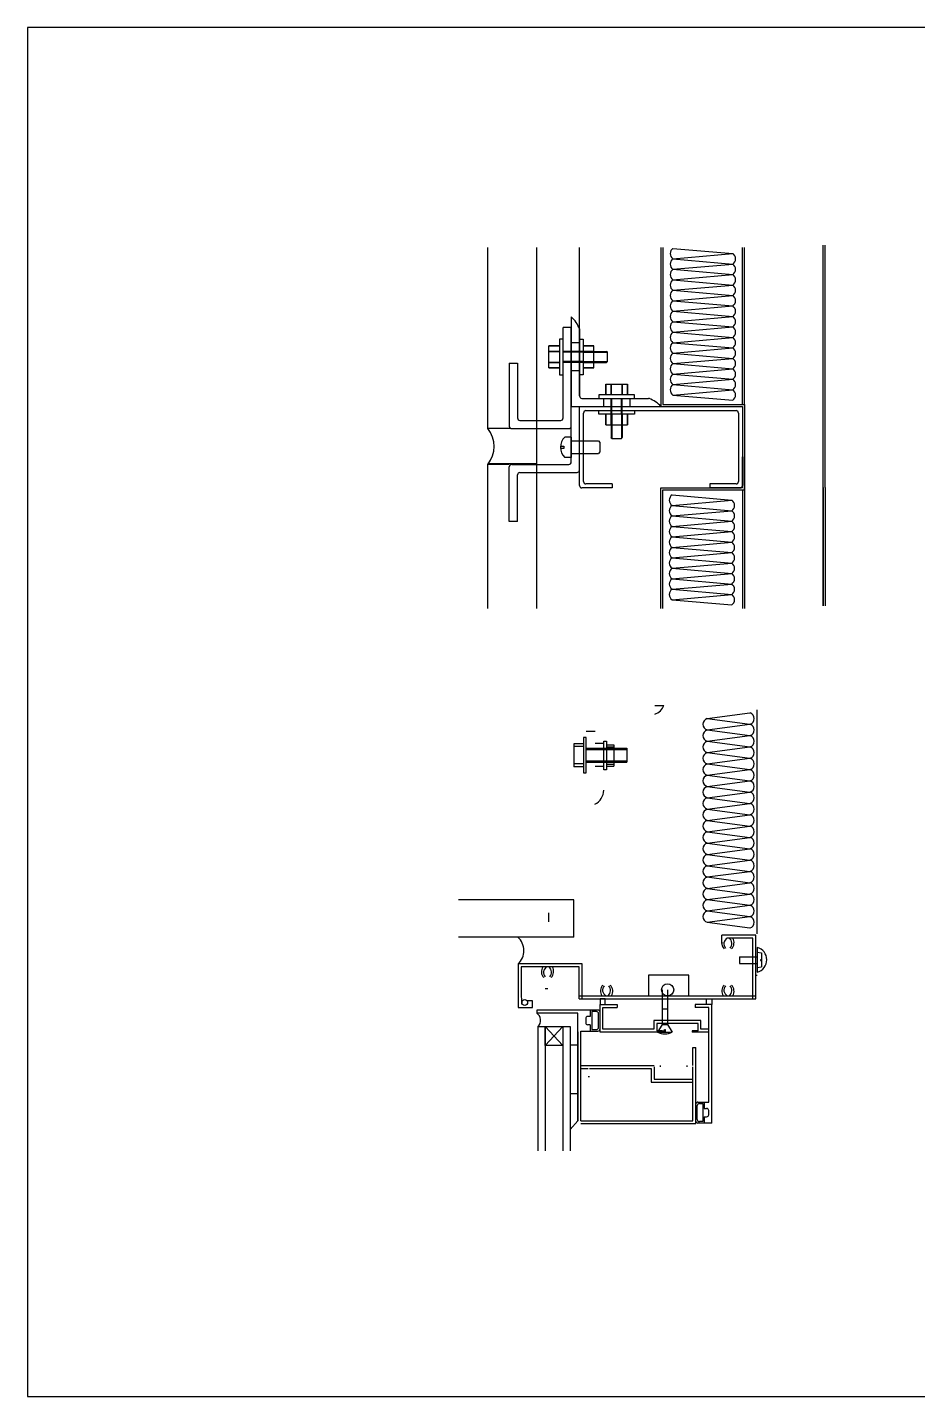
# Model space of a CAD drawing. Header units: metres. Extents: x 0 to 420, y 0 to 297.
# Drawn here: x 0 to 193, y 0 to 297 of the extents above; entities that cross this region are included whole.
import ezdxf

# ---------------------------------------------------------------- set-up
doc = ezdxf.new("R2010")
doc.units = ezdxf.units.M
doc.layers.add('1', color=7, linetype='Continuous')
doc.layers.add('2', color=7, linetype='Continuous')

msp = doc.modelspace()

# ---------------------------------------------------------------- linework, layer by layer
for p, q in [((420.04, 297), (0, 297)), ((0, 297), (0, 0)), ((172.52, 171.54), (172.52, 249.79)), ((172.94, 197.23), (172.94, 249.79)), ((99.84, 209.98), (99.84, 249.22)), ((110.42, 170.97), (110.42, 249.22)), ((119.7, 217.06), (119.7, 249.22)), ((137.37, 249.22), (137.37, 214.77)), ((137.8, 249.22), (137.8, 215.19)), ((139.97, 249.06), (152.94, 247.93)), ((139.97, 246.79), (152.94, 247.93)), ((139.97, 246.79), (152.94, 245.65)), ((155.05, 215.19), (155.05, 249.22)), ((155.48, 215.19), (155.48, 249.22)), ((139.97, 244.52), (152.94, 245.65)), ((139.97, 244.52), (152.94, 243.38)), ((139.97, 242.25), (152.94, 243.38)), ((139.97, 242.25), (152.94, 241.11)), ((139.97, 239.97), (152.94, 241.11)), ((139.97, 239.97), (152.94, 238.84)), ((139.97, 237.7), (152.94, 238.84)), ((139.97, 237.7), (152.94, 236.57)), ((139.97, 235.43), (152.94, 236.57)), ((139.97, 235.43), (152.94, 234.29)), ((116.16, 212.28), (116.16, 231.89)), ((117.93, 231.89), (116.16, 231.89)), ((117.93, 234.21), (117.93, 214.77)), ((117.93, 210.51), (117.93, 231.89)), ((139.97, 233.16), (152.94, 234.29)), ((139.97, 233.16), (152.94, 232.02)), ((139.97, 230.89), (152.94, 232.02)), ((119.7, 231.59), (119.7, 217.06)), ((139.97, 230.89), (152.94, 229.75)), ((139.97, 228.61), (152.94, 229.75)), ((139.97, 228.61), (152.94, 227.48)), ((139.97, 226.34), (152.94, 227.48)), ((139.97, 226.34), (152.94, 225.21)), ((104.49, 224.13), (104.49, 210.51)), ((104.49, 224.13), (106.26, 224.13)), ((106.26, 224.13), (106.26, 212.28)), ((139.97, 224.07), (152.94, 225.21)), ((139.97, 224.07), (152.94, 222.94)), ((139.97, 221.8), (152.94, 222.94)), ((139.97, 221.8), (152.94, 220.66)), ((139.97, 219.53), (152.94, 220.66)), ((139.97, 219.53), (152.94, 218.39)), ((139.97, 217.26), (152.94, 218.39)), ((139.97, 217.26), (152.94, 216.12)), ((117.93, 214.77), (137.37, 214.77)), ((117.93, 202.74), (117.93, 214.59)), ((119.7, 214.77), (155.05, 214.77)), ((119.7, 197.62), (119.7, 214.77)), ((119.7, 200.45), (119.7, 214.59)), ((120.23, 216.53), (134.65, 216.53)), ((121.11, 213.88), (153.64, 213.88)), ((137.37, 214.77), (155.05, 214.77)), ((137.8, 215.19), (155.48, 215.19)), ((155.05, 214.77), (155.05, 197.62)), ((155.05, 214.77), (155.05, 207.97)), ((155.48, 215.19), (155.48, 196.66)), ((106.79, 211.75), (115.63, 211.75)), ((120.58, 198.5), (120.58, 213.35)), ((154.17, 213.35), (154.17, 198.5)), ((104.49, 209.98), (99.84, 209.98)), ((105.02, 209.98), (117.4, 209.98)), ((104.49, 202.21), (99.84, 202.21)), ((99.84, 170.97), (99.84, 202.21)), ((105.02, 202.21), (117.4, 202.21)), ((155.05, 197.09), (155.05, 203.88)), ((155.48, 196.66), (155.48, 203.88)), ((104.49, 189.84), (104.49, 201.68)), ((106.26, 189.84), (106.26, 199.92)), ((106.79, 200.45), (119.17, 200.45)), ((126.77, 197.09), (120.23, 197.09)), ((126.77, 197.97), (121.11, 197.97)), ((126.77, 197.97), (126.77, 197.09)), ((137.37, 197.09), (154.52, 197.09)), ((137.37, 170.97), (137.37, 197.09)), ((137.8, 196.66), (155.48, 196.66)), ((137.8, 170.97), (137.8, 196.66)), ((153.64, 197.97), (147.98, 197.97)), ((147.98, 197.97), (147.98, 197.09)), ((155.05, 197.09), (147.98, 197.09)), ((155.05, 196.66), (155.05, 170.97)), ((155.48, 196.66), (155.48, 170.97)), ((172.52, 197.23), (172.52, 171.54)), ((172.94, 197.23), (172.94, 171.54)), ((139.77, 195.57), (152.73, 194.44)), ((139.77, 193.3), (152.73, 194.44)), ((139.77, 193.3), (152.73, 192.16)), ((139.77, 191.03), (152.73, 192.16)), ((139.77, 191.03), (152.73, 189.89)), ((106.26, 189.84), (104.49, 189.84)), ((139.77, 188.76), (152.73, 189.89)), ((139.77, 188.76), (152.73, 187.62)), ((139.77, 186.49), (152.73, 187.62)), ((139.77, 186.49), (152.73, 185.35)), ((139.77, 184.21), (152.73, 185.35)), ((139.77, 184.21), (152.73, 183.08)), ((139.77, 181.94), (152.73, 183.08)), ((139.77, 181.94), (152.73, 180.81)), ((139.77, 179.67), (152.73, 180.81)), ((139.77, 179.67), (152.73, 178.53)), ((139.77, 177.4), (152.73, 178.53)), ((139.77, 177.4), (152.73, 176.26)), ((139.77, 175.13), (152.73, 176.26)), ((139.77, 175.13), (152.73, 173.99)), ((139.77, 175.13), (152.73, 173.99)), ((139.77, 172.85), (152.73, 173.99)), ((139.77, 172.85), (152.73, 171.72)), ((136.02, 149.93), (138.02, 149.93)), ((158.24, 100.4), (158.24, 148.98)), ((123.07, 144.26), (121.16, 144.26)), ((124.98, 141.64), (123.07, 141.64)), ((124.98, 136.68), (123.07, 136.68)), ((118.5, 107.78), (93.48, 107.78)), ((118.5, 99.67), (118.5, 107.78)), ((112.96, 104.91), (112.96, 103)), ((118.5, 99.67), (93.48, 99.67)), ((157.92, 100.09), (150.55, 100.09)), ((150.55, 98.26), (150.55, 100.09)), ((157.28, 99.45), (151.75, 99.45)), ((157.28, 86.31), (157.28, 99.45)), ((157.92, 86.31), (157.92, 100.09)), ((106.41, 93.85), (106.41, 86.83)), ((120.25, 93.85), (106.41, 93.85)), ((107.04, 93.22), (107.04, 86.83)), ((119.61, 93.22), (107.04, 93.22)), ((119.61, 86.31), (119.61, 93.22)), ((120.25, 86.31), (120.25, 93.85)), ((158.24, 91.38), (157.92, 91.38)), ((106.41, 86.83), (106.41, 84.43)), ((107.04, 86.83), (107.18, 85.44)), ((112.23, 88.49), (112.87, 88.49)), ((119.61, 86.95), (157.92, 86.95)), ((119.61, 86.31), (157.92, 86.31)), ((106.41, 84.43), (109.48, 84.43)), ((109.48, 85.85), (108.36, 85.85)), ((109.48, 84.43), (109.48, 85.85)), ((110.44, 83.83), (110.44, 83.19)), ((119.99, 83.83), (110.44, 83.83)), ((119.35, 83.19), (110.44, 83.19)), ((119.35, 59.85), (119.35, 83.19)), ((123.7, 83.83), (119.99, 83.83)), ((122.03, 83.83), (122.03, 82.46)), ((122.35, 83.51), (122.35, 79.61)), ((123.39, 83.51), (122.35, 83.51)), ((124.15, 85.06), (127.86, 85.06)), ((124.15, 79.05), (124.15, 85.06)), ((124.15, 79.74), (124.15, 83.38)), ((124.79, 84.43), (127.86, 84.43)), ((124.79, 79.69), (124.79, 84.43)), ((127.86, 85.06), (127.86, 84.43)), ((144.8, 85.06), (144.8, 84.43)), ((148.36, 85.06), (144.8, 85.06)), ((147.72, 84.43), (144.8, 84.43)), ((147.72, 63.87), (147.72, 84.43)), ((148.36, 59.34), (148.36, 85.06)), ((110.68, 80.27), (117.67, 80.27)), ((110.68, 80.27), (110.68, 53.34)), ((112.25, 80.27), (116.1, 76.18)), ((116.1, 80.27), (112.25, 76.18)), ((112.25, 80.27), (112.25, 53.34)), ((116.1, 80.27), (116.1, 53.34)), ((117.67, 80.27), (117.67, 53.34)), ((121.05, 82.02), (121.05, 81.1)), ((122.03, 82.46), (121.5, 82.46)), ((122.03, 80.66), (121.5, 80.66)), ((122.03, 80.66), (122.03, 79.29)), ((123.83, 80.06), (123.83, 83.06)), ((135.8, 81.59), (135.8, 79.69)), ((146.03, 81.59), (135.8, 81.59)), ((136.44, 80.95), (136.44, 79.37)), ((145.4, 80.95), (136.44, 80.95)), ((145.4, 79.37), (145.4, 80.95)), ((146.03, 79.69), (146.03, 81.59)), ((119.35, 79.1), (119.35, 59.85)), ((119.99, 79.29), (123.7, 79.29)), ((119.99, 59.85), (119.99, 79.29)), ((122.35, 79.61), (123.39, 79.61)), ((136.44, 79.05), (124.15, 79.05)), ((135.8, 79.69), (124.79, 79.69)), ((137.73, 79.37), (136.44, 79.37)), ((137.73, 79.05), (136.44, 79.05)), ((137.73, 79.37), (137.73, 79.05)), ((145.4, 79.37), (144.11, 79.37)), ((144.11, 79.37), (144.11, 79.05)), ((145.4, 79.05), (144.11, 79.05)), ((147.72, 79.05), (145.4, 79.05)), ((147.72, 79.69), (146.03, 79.69)), ((117.67, 76.33), (119.35, 76.33)), ((144.29, 75.73), (144.92, 75.73)), ((144.29, 71.84), (144.29, 75.73)), ((144.92, 59.21), (144.92, 75.73)), ((119.99, 71.84), (135.86, 71.84)), ((135.86, 71.52), (135.86, 68.87)), ((137.18, 71.84), (137.18, 71.52)), ((142.96, 71.84), (142.96, 71.52)), ((144.29, 59.85), (144.29, 71.52)), ((119.99, 71.2), (121.57, 71.2)), ((121.88, 69.35), (121.57, 69.35)), ((121.88, 71.2), (135.22, 71.2)), ((135.22, 71.2), (135.22, 68.23)), ((135.86, 68.87), (144.29, 68.87)), ((117.67, 65.74), (119.35, 65.74)), ((135.22, 68.23), (144.29, 68.23)), ((144.92, 59.66), (144.92, 63.55)), ((145.24, 60.1), (145.24, 63.11)), ((145.37, 63.87), (146.72, 63.87)), ((145.69, 63.55), (146.41, 63.55)), ((146.41, 63.55), (146.41, 59.66)), ((146.72, 63.87), (147.72, 63.87)), ((146.72, 63.87), (146.72, 62.51)), ((146.72, 62.51), (147.26, 62.51)), ((117.67, 57.92), (119.35, 59.85)), ((119.99, 59.85), (144.29, 59.85)), ((146.41, 59.66), (145.69, 59.66)), ((146.72, 60.7), (147.26, 60.7)), ((146.72, 60.7), (146.72, 59.34)), ((147.7, 62.06), (147.7, 61.15)), ((119.99, 59.21), (144.92, 59.21)), ((148.36, 59.34), (145.37, 59.34)), ((0, 0), (420.04, 0))]:
    msp.add_line(p, q)
for points in [[(134.67, 86.95), (143.43, 86.95), (143.43, 91.4), (134.67, 91.4), (134.67, 86.95)], [(125.28, 86.31), (124.15, 86.31), (124.15, 85.06), (125.28, 85.06), (125.28, 86.31)], [(147.23, 86.31), (148.36, 86.31), (148.36, 85.06), (147.23, 85.06), (147.23, 86.31)], [(112.25, 80.27), (116.1, 80.27), (116.1, 76.18), (112.25, 76.18), (112.25, 80.27)]]:
    msp.add_lwpolyline(points)
for centre, radius in [((138.81, 88.25), 1.32), ((107.82, 85.5), 0.64)]:
    msp.add_circle(centre, radius)
for centre, radius, start, end in [((140.75, 247.93), 1.38, 124.44, 235.56), ((140.75, 245.65), 1.38, 124.44, 235.56), ((152.16, 246.79), 1.38, -55.56, 55.56), ((140.75, 243.38), 1.38, 124.44, 235.56), ((152.16, 244.52), 1.38, -55.56, 55.56), ((140.75, 241.11), 1.38, 124.44, 235.56), ((152.16, 242.25), 1.38, -55.56, 55.56), ((152.16, 239.97), 1.38, -55.56, 55.56), ((140.75, 238.84), 1.38, 124.44, 235.56), ((140.75, 236.57), 1.38, 124.44, 235.56), ((152.16, 237.7), 1.38, -55.56, 55.56), ((140.75, 234.29), 1.38, 124.44, 235.56), ((152.16, 235.43), 1.38, -55.56, 55.56), ((113.2, 229.12), 6.95, 20.79, 47.12), ((140.75, 232.02), 1.38, 124.44, 235.56), ((152.16, 233.16), 1.38, -55.56, 55.56), ((152.16, 230.89), 1.38, -55.56, 55.56), ((140.75, 229.75), 1.38, 124.44, 235.56), ((152.16, 228.61), 1.38, -55.56, 55.56), ((140.75, 227.48), 1.38, 124.44, 235.56), ((140.75, 225.21), 1.38, 124.44, 235.56), ((152.16, 226.34), 1.38, -55.56, 55.56), ((140.75, 222.94), 1.38, 124.44, 235.56), ((152.16, 224.07), 1.38, -55.56, 55.56), ((152.16, 221.8), 1.38, -55.56, 55.56), ((140.75, 220.66), 1.38, 124.44, 235.56), ((152.16, 219.53), 1.38, -55.56, 55.56), ((120.23, 217.06), 0.53, 180, 270), ((140.75, 218.39), 1.38, 124.44, 235.56), ((152.16, 217.26), 1.38, -55.56, 55.56), ((121.11, 213.35), 0.53, 90, 180), ((134.65, 216), 0.53, 68.36, 90), ((132.28, 210.04), 6.95, 42.88, 68.36), ((153.64, 213.35), 0.53, 0, 90), ((106.79, 212.28), 0.53, 180, 270), ((115.63, 212.28), 0.53, -90, 0), ((94.94, 206.1), 6.25, -38.44, 38.44), ((105.02, 210.51), 0.53, 180, 270), ((117.4, 210.51), 0.53, -90, 0), ((105.02, 201.68), 0.53, 90, 180), ((117.4, 202.74), 0.53, -90, 0), ((106.79, 199.92), 0.53, 90, 180), ((119.17, 200.98), 0.53, -90, 0), ((120.23, 197.62), 0.53, 180, 270), ((121.11, 198.5), 0.53, 180, 270), ((153.64, 198.5), 0.53, -90, 0), ((154.52, 197.62), 0.53, -90, 0), ((140.55, 194.44), 1.38, 124.44, 235.56), ((140.55, 192.16), 1.38, 124.44, 235.56), ((151.95, 193.3), 1.38, -55.56, 55.56), ((140.55, 189.89), 1.38, 124.44, 235.56), ((151.95, 191.03), 1.38, -55.56, 55.56), ((140.55, 187.62), 1.38, 124.44, 235.56), ((151.95, 188.76), 1.38, -55.56, 55.56), ((151.95, 186.49), 1.38, -55.56, 55.56), ((140.55, 185.35), 1.38, 124.44, 235.56), ((140.55, 183.08), 1.38, 124.44, 235.56), ((151.95, 184.21), 1.38, -55.56, 55.56), ((140.55, 180.81), 1.38, 124.44, 235.56), ((151.95, 181.94), 1.38, -55.56, 55.56), ((140.55, 178.53), 1.38, 124.44, 235.56), ((151.95, 179.67), 1.38, -55.56, 55.56), ((151.95, 177.4), 1.38, -55.56, 55.56), ((140.55, 176.26), 1.38, 124.44, 235.56), ((151.95, 175.13), 1.38, -55.56, 55.56), ((140.55, 173.99), 1.38, 124.44, 235.56), ((151.95, 172.85), 1.38, -55.56, 55.56), ((134.94, 151.16), 3.32, 289.08, 338.25), ((121.44, 131.63), 3.53, 297.32, 358.07), ((103.62, 96.73), 4.01, -45.91, 47.09), ((152.36, 98.4), 1.81, 175.38, 224.42), ((152.38, 98.23), 1.38, 117.52, 223.98), ((151.22, 98.27), 1.52, -41.51, 50.75), ((151.21, 98.48), 2, -42.45, 28.92), ((113.25, 92.17), 1.81, 144.82, 224.42), ((113.27, 91.99), 1.38, 117.52, 223.98), ((112.11, 92.04), 1.52, -41.51, 50.75), ((112.1, 92.25), 2, -42.45, 28.92), ((126.06, 87.99), 1.81, 135.58, 215.18), ((126.08, 88.17), 1.38, 136.02, 242.48), ((124.92, 88.12), 1.52, -50.76, 41.51), ((124.91, 87.91), 2, -28.92, 42.45), ((152.36, 87.99), 1.81, 135.58, 215.18), ((152.38, 88.17), 1.38, 136.02, 242.48), ((151.22, 88.12), 1.52, -50.75, 41.51), ((151.21, 87.91), 2, -28.92, 42.45), ((109.35, 81.63), 1.91, -45.52, 54.95), ((123.39, 83.06), 0.45, 0, 90), ((123.7, 83.38), 0.45, 0, 90), ((121.5, 82.02), 0.45, 90, 180), ((121.5, 81.1), 0.45, 180, 270), ((123.39, 80.06), 0.45, -90, 0), ((123.7, 79.74), 0.45, -90, 0), ((145.37, 63.43), 0.45, 90, 180), ((145.69, 63.11), 0.45, 90, 180), ((147.26, 62.06), 0.45, 0, 90), ((145.37, 59.78), 0.45, 180, 270), ((145.69, 60.1), 0.45, 180, 270), ((147.26, 61.15), 0.45, -90, 0)]:
    msp.add_arc(centre, radius, start, end)
at = {"layer": '1'}
for p, q in [((113.06, 223.14), (113.06, 227.9)), ((120.48, 226.73), (116.16, 226.73)), ((120.48, 226.53), (116.16, 226.53)), ((119.7, 228.56), (117.93, 228.56)), ((120.48, 226.73), (125.56, 226.73)), ((120.48, 226.53), (125.79, 226.53)), ((122.8, 223.14), (122.8, 227.9)), ((125.79, 226.53), (125.56, 226.73)), ((125.79, 224.5), (125.79, 226.53)), ((120.48, 224.5), (116.16, 224.5)), ((120.48, 224.3), (116.16, 224.3)), ((120.48, 224.5), (125.79, 224.5)), ((120.48, 224.3), (125.57, 224.3)), ((125.79, 224.5), (125.57, 224.3)), ((119.7, 222.47), (117.93, 222.47)), ((125.38, 219.64), (130.14, 219.64)), ((124.9, 216.53), (124.9, 214.77)), ((126.55, 213.1), (126.55, 216.53)), ((126.74, 213.1), (126.74, 216.53)), ((128.78, 213.1), (128.78, 216.53)), ((128.98, 213.1), (128.98, 216.53)), ((130.62, 216.53), (130.62, 214.77)), ((126.55, 213.1), (126.55, 208.01)), ((126.74, 213.1), (126.74, 207.79)), ((128.78, 213.1), (128.78, 207.79)), ((128.98, 213.1), (128.98, 208.02)), ((110.42, 209.86), (99.84, 209.98)), ((117.93, 208.12), (116.53, 208.12)), ((117.93, 208.12), (117.93, 203.73)), ((125.38, 210.78), (130.14, 210.78)), ((126.74, 207.79), (126.55, 208.01)), ((128.78, 207.79), (128.98, 208.02)), ((115.59, 206.18), (116.33, 206.18)), ((116.33, 205.69), (115.59, 205.69)), ((116.33, 206.18), (116.33, 205.69)), ((117.93, 207.29), (123.79, 207.29)), ((123.79, 207.29), (124.14, 206.94)), ((124.14, 206.94), (124.14, 204.92)), ((126.74, 207.79), (128.78, 207.79)), ((110.42, 202.33), (99.84, 202.33)), ((117.93, 203.73), (116.53, 203.73)), ((117.93, 204.56), (123.79, 204.56)), ((124.14, 204.92), (123.79, 204.56)), ((118.49, 141.63), (118.49, 136.64)), ((120.6, 141.63), (118.49, 141.63)), ((120.6, 141.02), (118.49, 141.02)), ((121.16, 140.63), (129.98, 140.63)), ((121.16, 140.36), (129.98, 140.36)), ((125.54, 141.41), (127.15, 141.41)), ((125.54, 140.97), (127.15, 140.97)), ((127.15, 141.41), (127.15, 136.75)), ((129.98, 140.63), (129.98, 137.64)), ((120.6, 137.25), (118.49, 137.25)), ((120.6, 136.64), (118.49, 136.64)), ((121.16, 137.92), (129.98, 137.92)), ((121.16, 137.64), (129.98, 137.64)), ((125.54, 137.2), (127.15, 137.2)), ((125.54, 136.75), (127.15, 136.75)), ((154.42, 95.39), (154.42, 93.98)), ((154.42, 95.39), (158.24, 95.39)), ((158.24, 97.45), (158.24, 92.06)), ((158.24, 96.4), (159.2, 96.29)), ((159.2, 96.29), (159.2, 93.19)), ((154.42, 93.98), (158.24, 93.98)), ((158.24, 93.08), (159.2, 93.19)), ((158.96, 94.75), (158.96, 94.61)), ((159.2, 94.75), (158.96, 94.75)), ((158.96, 94.61), (159.2, 94.61)), ((137.61, 88.25), (137.61, 80.72)), ((138.8, 88.25), (138.8, 80.72)), ((137.61, 84.09), (138.8, 84.09)), ((137.61, 80.72), (136.6, 79.05)), ((137.61, 80.72), (138.8, 80.72)), ((138.8, 80.72), (139.81, 79.05)), ((136.6, 79.05), (139.81, 79.05)), ((138.08, 79.53), (138.2, 79.53)), ((138.08, 79.05), (138.08, 79.53)), ((138.33, 79.53), (138.2, 79.53)), ((138.33, 79.05), (138.33, 79.53))]:
    msp.add_line(p, q, dxfattribs=at)
for points in [[(116.16, 221.66), (116.16, 229.38), (115.38, 229.38), (115.38, 221.66), (116.16, 221.66)], [(119.7, 221.66), (119.7, 229.38), (120.48, 229.38), (120.48, 221.66), (119.7, 221.66)], [(115.38, 227.9), (115.38, 227.9), (113.06, 227.9), (113.06, 227.9), (115.38, 227.9)], [(115.38, 226.73), (115.38, 226.73), (113.06, 226.73), (113.06, 226.73), (115.38, 226.73)], [(120.48, 227.9), (120.48, 227.9), (122.8, 227.9), (122.8, 227.9), (120.48, 227.9)], [(120.48, 226.73), (120.48, 226.73), (122.8, 226.73), (122.8, 226.73), (120.48, 226.73)], [(115.38, 224.3), (115.38, 224.3), (113.06, 224.3), (113.06, 224.3), (115.38, 224.3)], [(115.38, 223.14), (115.38, 223.14), (113.06, 223.14), (113.06, 223.14), (115.38, 223.14)], [(120.48, 224.3), (120.48, 224.3), (122.8, 224.3), (122.8, 224.3), (120.48, 224.3)], [(120.48, 223.14), (120.48, 223.14), (122.8, 223.14), (122.8, 223.14), (120.48, 223.14)], [(123.9, 216.53), (131.62, 216.53), (131.62, 217.32), (123.9, 217.32), (123.9, 216.53)], [(125.38, 217.32), (125.38, 217.32), (125.38, 219.64), (125.38, 219.64), (125.38, 217.32)], [(126.55, 217.32), (126.55, 217.32), (126.55, 219.64), (126.55, 219.64), (126.55, 217.32)], [(128.98, 217.32), (128.98, 217.32), (128.98, 219.64), (128.98, 219.64), (128.98, 217.32)], [(130.14, 217.32), (130.14, 217.32), (130.14, 219.64), (130.14, 219.64), (130.14, 217.32)], [(123.9, 213.88), (131.62, 213.88), (131.62, 213.1), (123.9, 213.1), (123.9, 213.88)], [(125.38, 213.1), (125.38, 213.1), (125.38, 210.78), (125.38, 210.78), (125.38, 213.1)], [(126.55, 213.1), (126.55, 213.1), (126.55, 210.78), (126.55, 210.78), (126.55, 213.1)], [(128.98, 213.1), (128.98, 213.1), (128.98, 210.78), (128.98, 210.78), (128.98, 213.1)], [(130.14, 213.1), (130.14, 213.1), (130.14, 210.78), (130.14, 210.78), (130.14, 213.1)], [(121.16, 142.96), (120.6, 142.96), (120.6, 135.31), (121.16, 135.31), (121.16, 142.96)], [(124.98, 142.19), (125.54, 142.19), (125.54, 135.98), (124.98, 135.98), (124.98, 142.19)]]:
    msp.add_lwpolyline(points, dxfattribs=at)
for centre, radius, start, end in [((118.58, 205.93), 3.01, 133.11, 226.89), ((157.51, 94.76), 2.79, -74.84, 74.84), ((138.2, 82.23), 3.56, 243.25, 296.75)]:
    msp.add_arc(centre, radius, start, end, dxfattribs=at)
at = {"layer": '2'}
for p, q in [((147.36, 147.07), (156.67, 148.29)), ((147.36, 147.07), (156.67, 145.84)), ((147.36, 147.07), (156.67, 145.84)), ((147.36, 144.61), (156.67, 145.84)), ((147.36, 144.61), (156.67, 143.39)), ((147.36, 144.61), (156.67, 143.39)), ((147.36, 142.16), (156.67, 143.39)), ((147.36, 142.16), (156.67, 140.93)), ((147.36, 142.16), (156.67, 140.93)), ((147.36, 139.7), (156.67, 140.93)), ((147.36, 139.7), (156.67, 138.48)), ((147.36, 139.7), (156.67, 138.48)), ((147.36, 137.25), (156.67, 138.48)), ((147.36, 137.25), (156.67, 136.02)), ((147.36, 137.25), (156.67, 136.02)), ((147.36, 134.79), (156.67, 136.02)), ((147.36, 134.79), (156.67, 133.57)), ((147.36, 134.79), (156.67, 133.57)), ((147.36, 132.34), (156.67, 133.57)), ((147.36, 132.34), (156.67, 131.11)), ((147.36, 132.34), (156.67, 131.11)), ((147.36, 129.89), (156.67, 131.11)), ((147.36, 129.89), (156.67, 128.66)), ((147.36, 129.89), (156.67, 128.66)), ((147.36, 127.43), (156.67, 128.66)), ((147.36, 127.43), (156.67, 126.2)), ((147.36, 127.43), (156.67, 126.2)), ((147.36, 124.98), (156.67, 126.2)), ((147.36, 124.98), (156.67, 123.75)), ((147.36, 124.98), (156.67, 123.75)), ((147.36, 122.52), (156.67, 123.75)), ((147.36, 122.52), (156.67, 121.3)), ((147.36, 122.52), (156.67, 121.3)), ((147.36, 120.07), (156.67, 121.3)), ((147.36, 120.07), (156.67, 118.84)), ((147.36, 120.07), (156.67, 118.84)), ((147.36, 117.61), (156.67, 118.84)), ((147.36, 117.61), (156.67, 116.39)), ((147.36, 117.61), (156.67, 116.39)), ((147.36, 115.16), (156.67, 116.39)), ((147.36, 115.16), (156.67, 113.93)), ((147.36, 115.16), (156.67, 113.93)), ((147.36, 112.71), (156.67, 113.93)), ((147.36, 112.71), (156.67, 111.48)), ((147.36, 112.71), (156.67, 111.48)), ((147.36, 110.25), (156.67, 111.48)), ((147.36, 110.25), (156.67, 109.02)), ((147.36, 110.25), (156.67, 109.02)), ((147.36, 107.8), (156.67, 109.02)), ((147.36, 107.8), (156.67, 106.57)), ((147.36, 107.8), (156.67, 106.57)), ((147.36, 105.34), (156.67, 106.57)), ((147.36, 105.34), (156.67, 104.12)), ((147.36, 105.34), (156.67, 104.12)), ((147.36, 102.89), (156.67, 104.12)), ((147.36, 102.89), (156.67, 101.66))]:
    msp.add_line(p, q, dxfattribs=at)
for centre, start, end in [((147.74, 145.84), 106.99, 253.01), ((156.3, 147.07), -73.01, 73.01), ((156.3, 144.61), -73.01, 73.01), ((147.74, 143.39), 106.99, 253.01), ((156.3, 142.16), -73.01, 73.01), ((147.74, 140.93), 106.99, 253.01), ((147.74, 138.48), 106.99, 253.01), ((156.3, 139.7), -73.01, 73.01), ((147.74, 136.02), 106.99, 253.01), ((156.3, 137.25), -73.01, 73.01), ((147.74, 133.57), 106.99, 253.01), ((156.3, 134.79), -73.01, 73.01), ((147.74, 131.11), 106.99, 253.01), ((156.3, 132.34), -73.01, 73.01), ((156.3, 129.89), -73.01, 73.01), ((147.74, 128.66), 106.99, 253.01), ((156.3, 127.43), -73.01, 73.01), ((147.74, 126.2), 106.99, 253.01), ((147.74, 123.75), 106.99, 253.01), ((156.3, 124.98), -73.01, 73.01), ((147.74, 121.3), 106.99, 253.01), ((156.3, 122.52), -73.01, 73.01), ((147.74, 118.84), 106.99, 253.01), ((156.3, 120.07), -73.01, 73.01), ((156.3, 117.61), -73.01, 73.01), ((147.74, 116.39), 106.99, 253.01), ((156.3, 115.16), -73.01, 73.01), ((147.74, 113.93), 106.99, 253.01), ((156.3, 112.71), -73.01, 73.01), ((147.74, 111.48), 106.99, 253.01), ((147.74, 109.02), 106.99, 253.01), ((156.3, 110.25), -73.01, 73.01), ((147.74, 106.57), 106.99, 253.01), ((156.3, 107.8), -73.01, 73.01), ((147.74, 104.12), 106.99, 253.01), ((156.3, 105.34), -73.01, 73.01), ((156.3, 102.89), -73.01, 73.01)]:
    msp.add_arc(centre, 1.28, start, end, dxfattribs=at)

doc.saveas('drawing.dxf')
